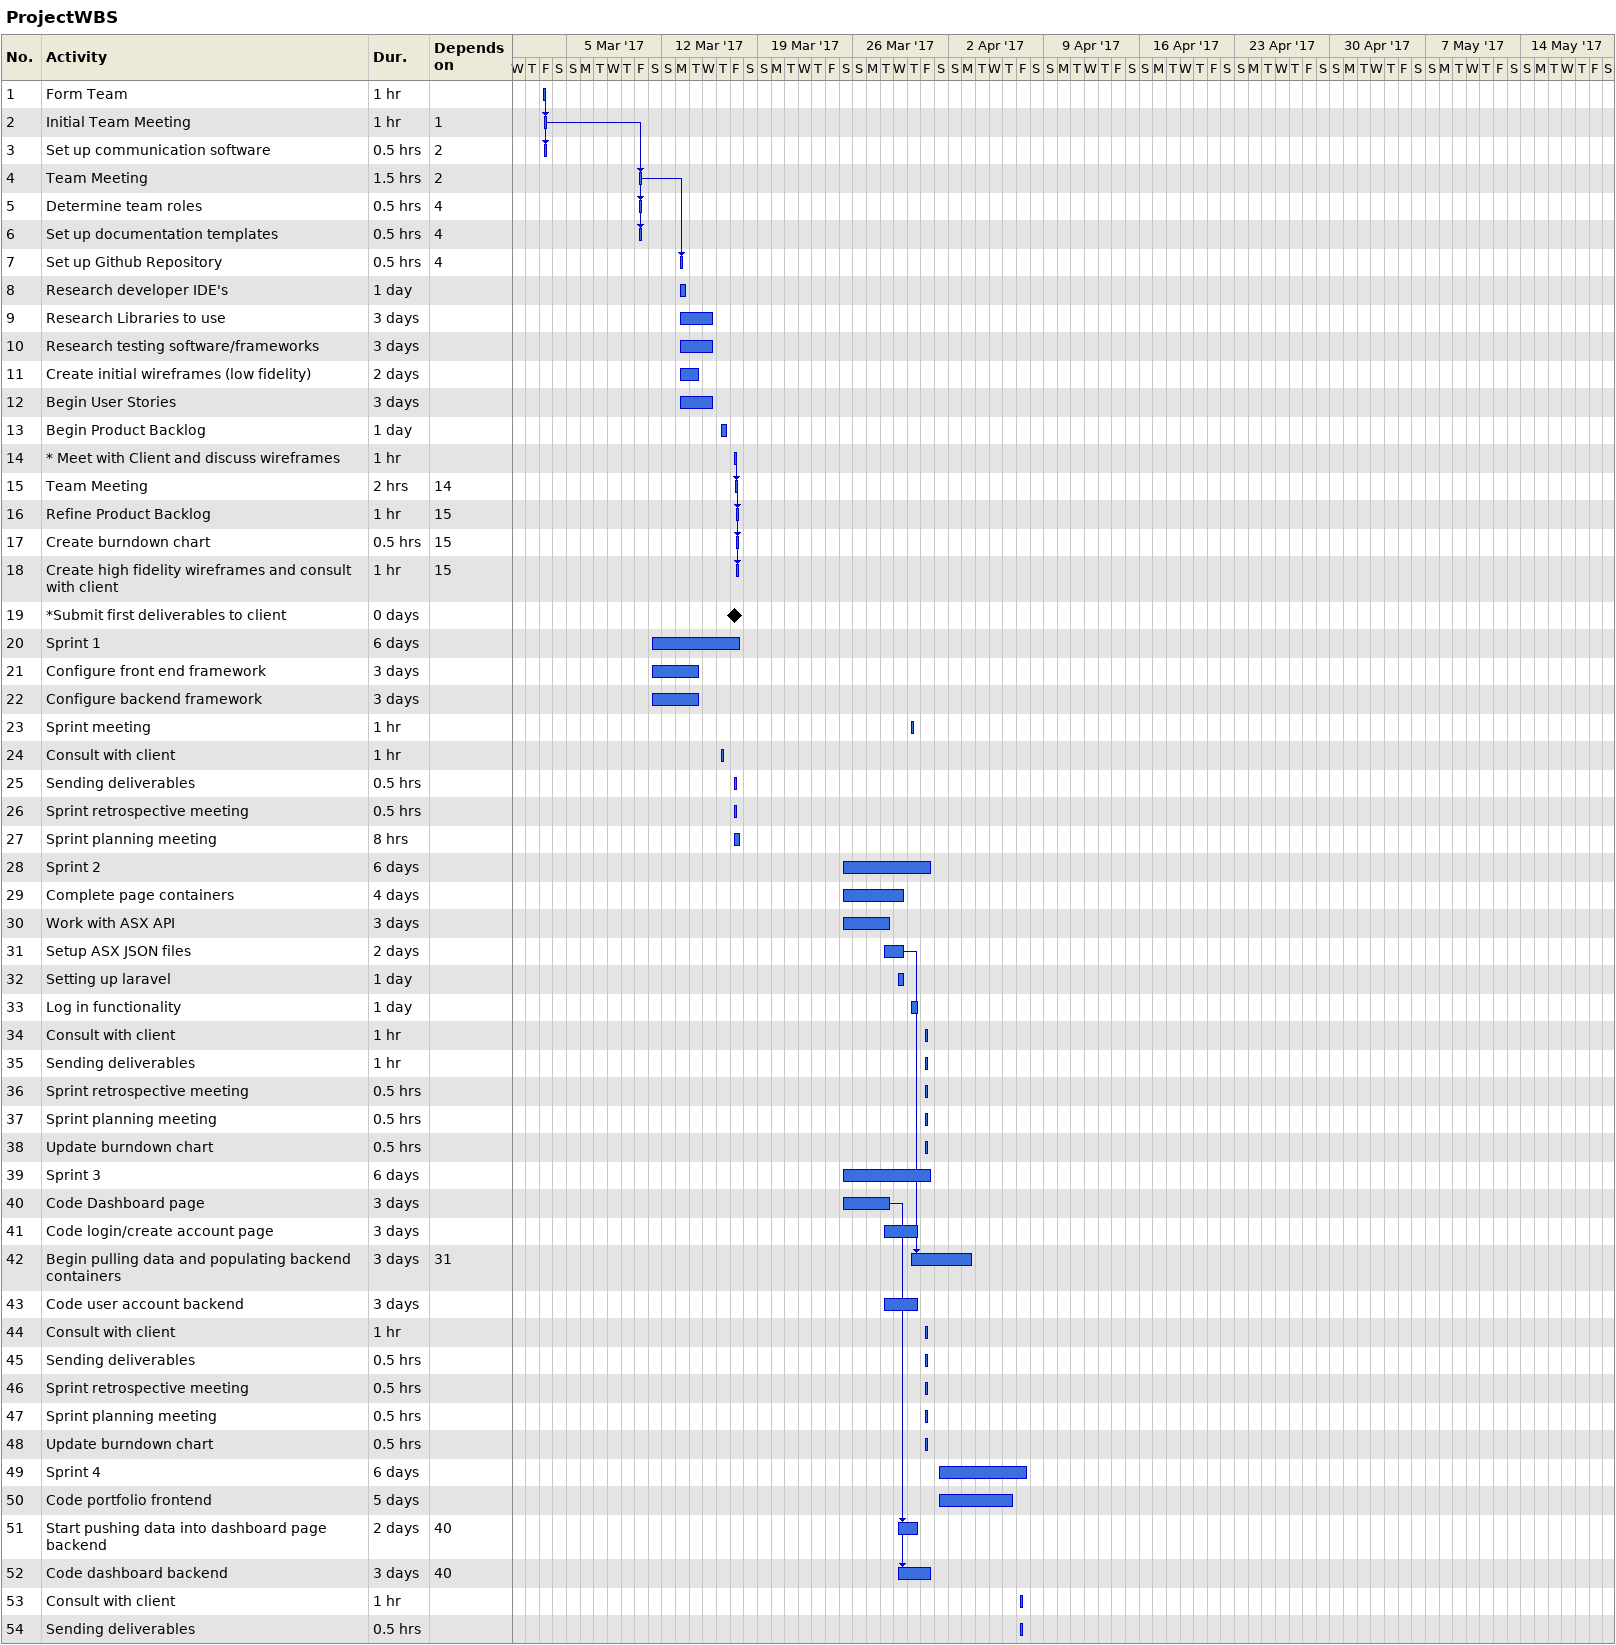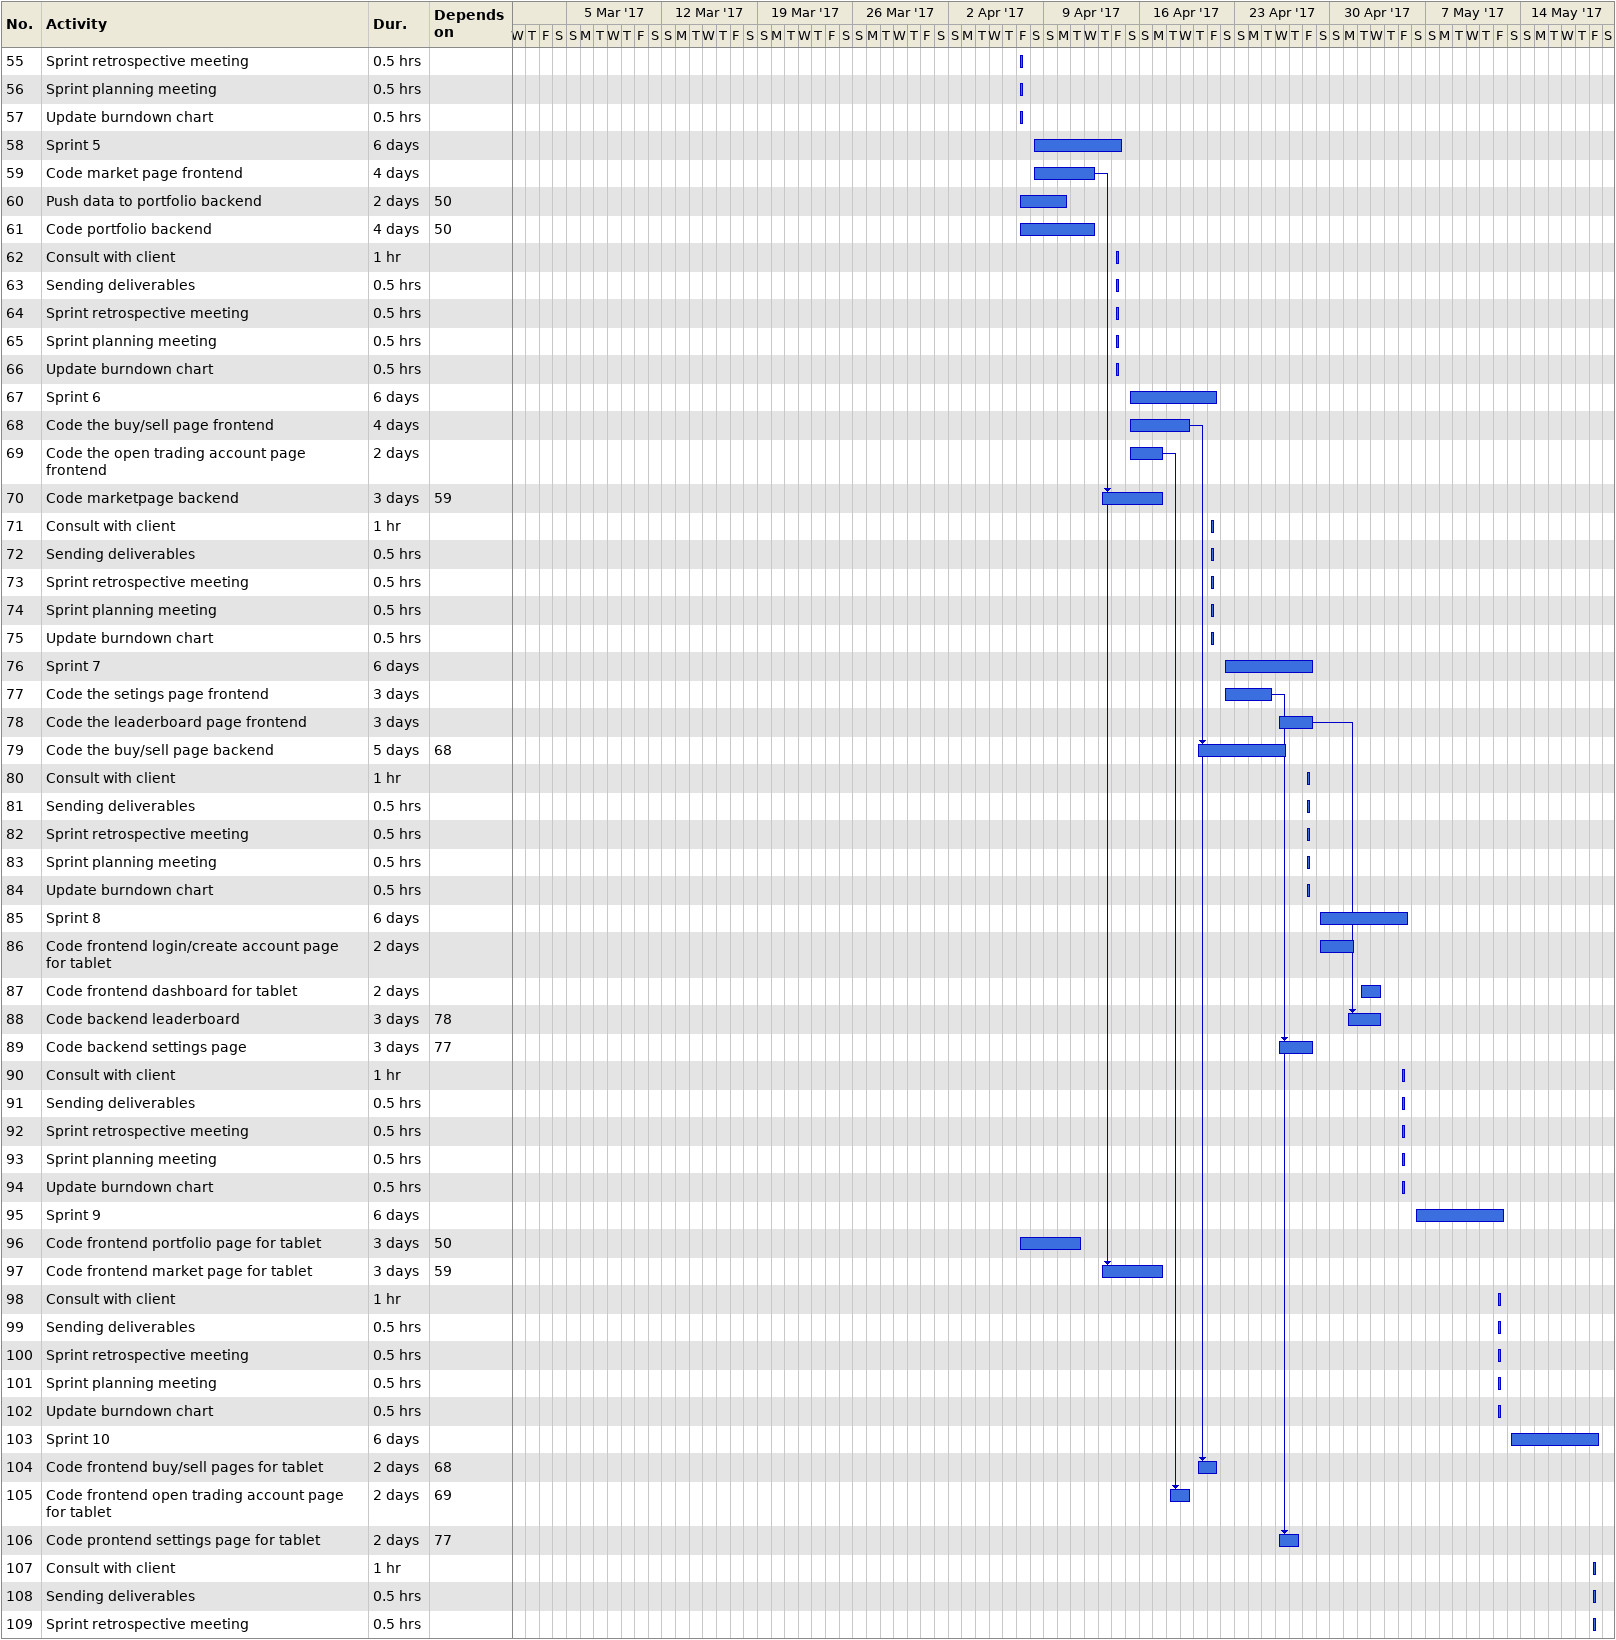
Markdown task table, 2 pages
ProjectWBS

| ID | Task | Duration | Start | Finish | Predecessors |
|---|---|---|---|---|---|
| 1 | Form Team | 1h | 2017-03-03 | 2017-03-03 |  |
| 2 | Initial Team Meeting | 1h | 2017-03-03 | 2017-03-03 | 1 |
| 3 | Set up communication software | 0.5h | 2017-03-03 | 2017-03-03 | 2 |
| 4 | Team Meeting | 1.5h | 2017-03-10 | 2017-03-10 | 2 |
| 5 | Determine team roles | 0.5h | 2017-03-10 | 2017-03-10 | 4 |
| 6 | Set up documentation templates | 0.5h | 2017-03-10 | 2017-03-10 | 4 |
| 7 | Set up Github Repository | 0.5h | 2017-03-13 | 2017-03-13 | 4 |
| 8 | Research developer IDE's | 1d | 2017-03-13 | 2017-03-13 |  |
| 9 | Research Libraries to use | 3d | 2017-03-13 | 2017-03-15 |  |
| 10 | Research testing software/frameworks | 3d | 2017-03-13 | 2017-03-15 |  |
| 11 | Create initial wireframes (low fidelity) | 2d | 2017-03-13 | 2017-03-14 |  |
| 12 | Begin User Stories | 3d | 2017-03-13 | 2017-03-15 |  |
| 13 | Begin Product Backlog | 1d | 2017-03-16 | 2017-03-16 |  |
| 14 | * Meet with Client and discuss wireframes | 1h | 2017-03-17 | 2017-03-17 |  |
| 15 | Team Meeting | 2h | 2017-03-17 | 2017-03-17 | 14 |
| 16 | Refine Product Backlog | 1h | 2017-03-17 | 2017-03-17 | 15 |
| 17 | Create burndown chart | 0.5h | 2017-03-17 | 2017-03-17 | 15 |
| 18 | Create high fidelity wireframes and consult with client | 1h | 2017-03-17 | 2017-03-17 | 15 |
| 19 | *Submit first deliverables to client | 0d | 2017-03-17 | 2017-03-17 |  |
| 20 | Sprint 1 | 6d | 2017-03-11 | 2017-03-17 |  |
| 21 | Configure front end framework | 3d | 2017-03-11 | 2017-03-14 |  |
| 22 | Configure backend framework | 3d | 2017-03-11 | 2017-03-14 |  |
| 23 | Sprint meeting | 1h | 2017-03-30 | 2017-03-30 |  |
| 24 | Consult with client | 1h | 2017-03-16 | 2017-03-16 |  |
| 25 | Sending deliverables | 0.5h | 2017-03-17 | 2017-03-17 |  |
| 26 | Sprint retrospective meeting | 0.5h | 2017-03-17 | 2017-03-17 |  |
| 27 | Sprint planning meeting | 8h | 2017-03-17 | 2017-03-17 |  |
| 28 | Sprint 2 | 6d | 2017-03-25 | 2017-03-31 |  |
| 29 | Complete page containers | 4d | 2017-03-25 | 2017-03-29 |  |
| 30 | Work with ASX API | 3d | 2017-03-25 | 2017-03-28 |  |
| 31 | Setup ASX JSON files | 2d | 2017-03-28 | 2017-03-29 |  |
| 32 | Setting up laravel | 1d | 2017-03-29 | 2017-03-29 |  |
| 33 | Log in functionality | 1d | 2017-03-30 | 2017-03-30 |  |
| 34 | Consult with client | 1h | 2017-03-31 | 2017-03-31 |  |
| 35 | Sending deliverables | 1h | 2017-03-31 | 2017-03-31 |  |
| 36 | Sprint retrospective meeting | 0.5h | 2017-03-31 | 2017-03-31 |  |
| 37 | Sprint planning meeting | 0.5h | 2017-03-31 | 2017-03-31 |  |
| 38 | Update burndown chart | 0.5h | 2017-03-31 | 2017-03-31 |  |
| 39 | Sprint 3 | 6d | 2017-03-25 | 2017-03-31 |  |
| 40 | Code Dashboard page | 3d | 2017-03-25 | 2017-03-28 |  |
| 41 | Code login/create account page | 3d | 2017-03-28 | 2017-03-30 |  |
| 42 | Begin pulling data and populating backend containers | 3d | 2017-03-30 | 2017-04-03 | 31 |
| 43 | Code user account backend | 3d | 2017-03-28 | 2017-03-30 |  |
| 44 | Consult with client | 1h | 2017-03-31 | 2017-03-31 |  |
| 45 | Sending deliverables | 0.5h | 2017-03-31 | 2017-03-31 |  |
| 46 | Sprint retrospective meeting | 0.5h | 2017-03-31 | 2017-03-31 |  |
| 47 | Sprint planning meeting | 0.5h | 2017-03-31 | 2017-03-31 |  |
| 48 | Update burndown chart | 0.5h | 2017-03-31 | 2017-03-31 |  |
| 49 | Sprint 4 | 6d | 2017-04-01 | 2017-04-07 |  |
| 50 | Code portfolio frontend | 5d | 2017-04-01 | 2017-04-06 |  |
| 51 | Start pushing data into dashboard page backend | 2d | 2017-03-29 | 2017-03-30 | 40 |
| 52 | Code dashboard backend | 3d | 2017-03-29 | 2017-03-31 | 40 |
| 53 | Consult with client | 1h | 2017-04-07 | 2017-04-07 |  |
| 54 | Sending deliverables | 0.5h | 2017-04-07 | 2017-04-07 |  |
| 55 | Sprint retrospective meeting | 0.5h | 2017-04-07 | 2017-04-07 |  |
| 56 | Sprint planning meeting | 0.5h | 2017-04-07 | 2017-04-07 |  |
| 57 | Update burndown chart | 0.5h | 2017-04-07 | 2017-04-07 |  |
| 58 | Sprint 5 | 6d | 2017-04-08 | 2017-04-14 |  |
| 59 | Code market page frontend | 4d | 2017-04-08 | 2017-04-12 |  |
| 60 | Push data to portfolio backend | 2d | 2017-04-07 | 2017-04-10 | 50 |
| 61 | Code portfolio backend | 4d | 2017-04-07 | 2017-04-12 | 50 |
| 62 | Consult with client | 1h | 2017-04-14 | 2017-04-14 |  |
| 63 | Sending deliverables | 0.5h | 2017-04-14 | 2017-04-14 |  |
| 64 | Sprint retrospective meeting | 0.5h | 2017-04-14 | 2017-04-14 |  |
| 65 | Sprint planning meeting | 0.5h | 2017-04-14 | 2017-04-14 |  |
| 66 | Update burndown chart | 0.5h | 2017-04-14 | 2017-04-14 |  |
| 67 | Sprint 6 | 6d | 2017-04-15 | 2017-04-21 |  |
| 68 | Code the buy/sell page frontend | 4d | 2017-04-15 | 2017-04-19 |  |
| 69 | Code the open trading account page frontend | 2d | 2017-04-15 | 2017-04-17 |  |
| 70 | Code marketpage backend | 3d | 2017-04-13 | 2017-04-17 | 59 |
| 71 | Consult with client | 1h | 2017-04-21 | 2017-04-21 |  |
| 72 | Sending deliverables | 0.5h | 2017-04-21 | 2017-04-21 |  |
| 73 | Sprint retrospective meeting | 0.5h | 2017-04-21 | 2017-04-21 |  |
| 74 | Sprint planning meeting | 0.5h | 2017-04-21 | 2017-04-21 |  |
| 75 | Update burndown chart | 0.5h | 2017-04-21 | 2017-04-21 |  |
| 76 | Sprint 7 | 6d | 2017-04-22 | 2017-04-28 |  |
| 77 | Code the setings page frontend | 3d | 2017-04-22 | 2017-04-25 |  |
| 78 | Code the leaderboard page frontend | 3d | 2017-04-26 | 2017-04-28 |  |
| 79 | Code the buy/sell page backend | 5d | 2017-04-20 | 2017-04-26 | 68 |
| 80 | Consult with client | 1h | 2017-04-28 | 2017-04-28 |  |
| 81 | Sending deliverables | 0.5h | 2017-04-28 | 2017-04-28 |  |
| 82 | Sprint retrospective meeting | 0.5h | 2017-04-28 | 2017-04-28 |  |
| 83 | Sprint planning meeting | 0.5h | 2017-04-28 | 2017-04-28 |  |
| 84 | Update burndown chart | 0.5h | 2017-04-28 | 2017-04-28 |  |
| 85 | Sprint 8 | 6d | 2017-04-29 | 2017-05-05 |  |
| 86 | Code frontend login/create account page for tablet | 2d | 2017-04-29 | 2017-05-01 |  |
| 87 | Code frontend dashboard for tablet | 2d | 2017-05-02 | 2017-05-03 |  |
| 88 | Code backend leaderboard | 3d | 2017-05-01 | 2017-05-03 | 78 |
| 89 | Code backend settings page | 3d | 2017-04-26 | 2017-04-28 | 77 |
| 90 | Consult with client | 1h | 2017-05-05 | 2017-05-05 |  |
| 91 | Sending deliverables | 0.5h | 2017-05-05 | 2017-05-05 |  |
| 92 | Sprint retrospective meeting | 0.5h | 2017-05-05 | 2017-05-05 |  |
| 93 | Sprint planning meeting | 0.5h | 2017-05-05 | 2017-05-05 |  |
| 94 | Update burndown chart | 0.5h | 2017-05-05 | 2017-05-05 |  |
| 95 | Sprint 9 | 6d | 2017-05-06 | 2017-05-12 |  |
| 96 | Code frontend portfolio page for tablet | 3d | 2017-04-07 | 2017-04-11 | 50 |
| 97 | Code frontend market page for tablet | 3d | 2017-04-13 | 2017-04-17 | 59 |
| 98 | Consult with client | 1h | 2017-05-12 | 2017-05-12 |  |
| 99 | Sending deliverables | 0.5h | 2017-05-12 | 2017-05-12 |  |
| 100 | Sprint retrospective meeting | 0.5h | 2017-05-12 | 2017-05-12 |  |
| 101 | Sprint planning meeting | 0.5h | 2017-05-12 | 2017-05-12 |  |
| 102 | Update burndown chart | 0.5h | 2017-05-12 | 2017-05-12 |  |
| 103 | Sprint 10 | 6d | 2017-05-13 | 2017-05-19 |  |
| 104 | Code frontend buy/sell pages for tablet | 2d | 2017-04-20 | 2017-04-21 | 68 |
| 105 | Code frontend open trading account page for tablet | 2d | 2017-04-18 | 2017-04-19 | 69 |
| 106 | Code prontend settings page for tablet | 2d | 2017-04-26 | 2017-04-27 | 77 |
| 107 | Consult with client | 1h | 2017-05-19 | 2017-05-19 |  |
| 108 | Sending deliverables | 0.5h | 2017-05-19 | 2017-05-19 |  |
| 109 | Sprint retrospective meeting | 0.5h | 2017-05-19 | 2017-05-19 |  |
